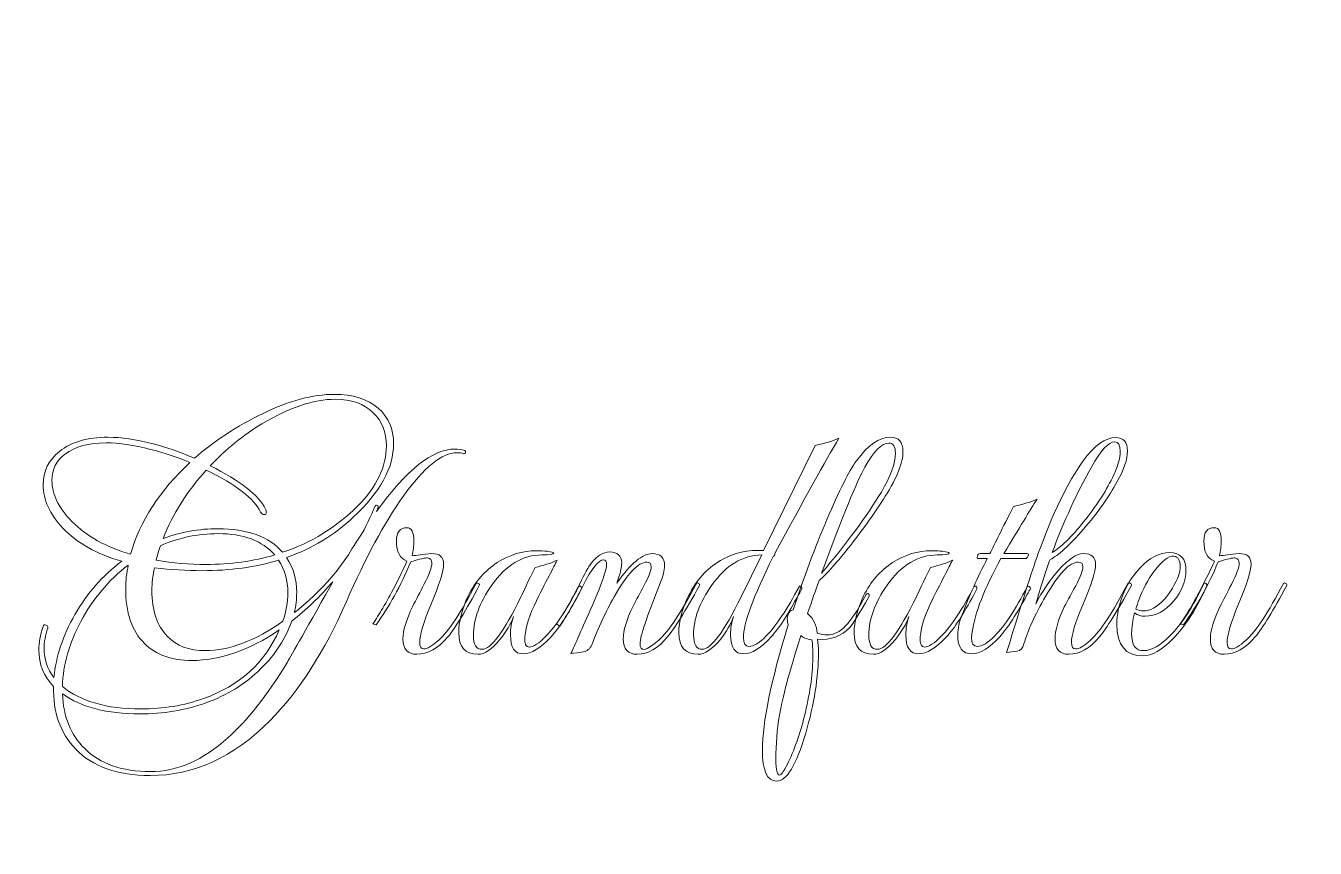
# Model space of a CAD drawing. Header units: centimetres. Extents: x -9.9 to 9.9, y -7.9 to 8.2.
# Drawn here: x 2.279 to 3.722, y 4.376 to 5.296 of the extents above; entities that cross this region are included whole.
import ezdxf

# ---------------------------------------------------------------- set-up
doc = ezdxf.new("R2010")
doc.units = ezdxf.units.CM
doc.header["$MEASUREMENT"] = 0
doc.layers.add('Layer 1', color=7, linetype='Continuous')

msp = doc.modelspace()

# ---------------------------------------------------------------- linework, layer by layer
at = {"layer": 'Layer 1', "color": 43, "lineweight": 5}
msp.add_open_spline([(8.65517, 5.66521), (7.21772, 6.10352), (3.15826, 5.19873), (1.27924, 5.66521), (1.27924, 5.66521), (1.27924, 5.66521), (1.27924, 4.3371), (1.27924, 4.3371), (1.27924, 4.3371), (3.02839, 4.02013), (6.94228, 4.90077), (8.65517, 4.3371), (8.65517, 4.3371), (8.65517, 4.3371), (7.98491, 5.00736), (7.98491, 5.00736), (7.98491, 5.00736), (7.98491, 5.00736), (8.65517, 5.66521), (8.65517, 5.66521)], degree=3, knots=[0, 0, 0, 0, 0.1666667, 0.1666667, 0.1666667, 0.1666667, 0.3333333, 0.3333333, 0.3333333, 0.3333333, 0.5, 0.5, 0.5, 0.5, 0.6666667, 0.6666667, 0.6666667, 0.6666667, 1, 1, 1, 1], dxfattribs=at)
at = {"layer": 'Layer 1', "lineweight": 5}
for points, knots in [([(2.63799, 4.70129), (2.64239, 4.70839), (2.64887, 4.71866), (2.65743, 4.73211), (2.65743, 4.73211), (2.66183, 4.74042), (2.66562, 4.74861), (2.6688, 4.75668), (2.6688, 4.75668), (2.66953, 4.75864), (2.67039, 4.75962), (2.67136, 4.75962), (2.67136, 4.75962), (2.67258, 4.75962), (2.6732, 4.75888), (2.6732, 4.75741), (2.6732, 4.75741), (2.6732, 4.75668), (2.67295, 4.75594), (2.67246, 4.7552), (2.67246, 4.7552), (2.67246, 4.7552), (2.67136, 4.75264), (2.67136, 4.75264), (2.67136, 4.75264), (2.70486, 4.7991), (2.7342, 4.82233), (2.75939, 4.82233), (2.75939, 4.82233), (2.76306, 4.82233), (2.76661, 4.82184), (2.77004, 4.82086), (2.77004, 4.82086), (2.77102, 4.82061), (2.77126, 4.81988), (2.77077, 4.81865), (2.77077, 4.81865), (2.77052, 4.81743), (2.76979, 4.81694), (2.76856, 4.81718), (2.76856, 4.81718), (2.76637, 4.81791), (2.76404, 4.81828), (2.7616, 4.81828), (2.7616, 4.81828), (2.74448, 4.81828), (2.72431, 4.8019), (2.70107, 4.76914), (2.70107, 4.76914), (2.68004, 4.73979), (2.65889, 4.70066), (2.63761, 4.65176), (2.63761, 4.65176), (2.61315, 4.59576), (2.58455, 4.55125), (2.55179, 4.51824), (2.55179, 4.51824), (2.51119, 4.4774), (2.46656, 4.45699), (2.4179, 4.45699), (2.4179, 4.45699), (2.38122, 4.45699), (2.35334, 4.46689), (2.33427, 4.4867), (2.33427, 4.4867), (2.31715, 4.50455), (2.30896, 4.52791), (2.3097, 4.55676), (2.3097, 4.55676), (2.29869, 4.56801), (2.29319, 4.58158), (2.29319, 4.59747), (2.29319, 4.59747), (2.29319, 4.60554), (2.29478, 4.61434), (2.29796, 4.62388), (2.29796, 4.62388), (2.29845, 4.6256), (2.29955, 4.62609), (2.30126, 4.62536), (2.30126, 4.62536), (2.30297, 4.62487), (2.30358, 4.62377), (2.3031, 4.62206), (2.3031, 4.62206), (2.30041, 4.61399), (2.29906, 4.60628), (2.29906, 4.59894), (2.29906, 4.59894), (2.29906, 4.58696), (2.30273, 4.57621), (2.31006, 4.56667), (2.31006, 4.56667), (2.31226, 4.59014), (2.32009, 4.61361), (2.33354, 4.63709), (2.33354, 4.63709), (2.34699, 4.66057), (2.36447, 4.6805), (2.38599, 4.69688), (2.38599, 4.69688), (2.35812, 4.70471), (2.33611, 4.71706), (2.31997, 4.73393), (2.31997, 4.73393), (2.3053, 4.74933), (2.29796, 4.76547), (2.29796, 4.78234), (2.29796, 4.78234), (2.29796, 4.7975), (2.30408, 4.80998), (2.31631, 4.81976), (2.31631, 4.81976), (2.32951, 4.83027), (2.3476, 4.83553), (2.37059, 4.83553), (2.37059, 4.83553), (2.38551, 4.83553), (2.40189, 4.83321), (2.41974, 4.82856), (2.41974, 4.82856), (2.43564, 4.8244), (2.45153, 4.8189), (2.46743, 4.81205), (2.46743, 4.81205), (2.48944, 4.83137), (2.51505, 4.84812), (2.54428, 4.86231), (2.54428, 4.86231), (2.5735, 4.87649), (2.6001, 4.88358), (2.62406, 4.88358), (2.62406, 4.88358), (2.6446, 4.88358), (2.66098, 4.87845), (2.67321, 4.86818), (2.67321, 4.86818), (2.6847, 4.85815), (2.69045, 4.84494), (2.69045, 4.82856), (2.69045, 4.82856), (2.69045, 4.80142), (2.67541, 4.77391), (2.64533, 4.74603), (2.64533, 4.74603), (2.62381, 4.72598), (2.59887, 4.71094), (2.57051, 4.70092), (2.57051, 4.70092), (2.57809, 4.68991), (2.58188, 4.67683), (2.58188, 4.66167), (2.58188, 4.66167), (2.58188, 4.65433), (2.58102, 4.64688), (2.57931, 4.63929), (2.57931, 4.63929), (2.60352, 4.6586), (2.62308, 4.67926), (2.638, 4.70127), (2.638, 4.70127), (2.638, 4.70127), (2.63799, 4.70129), (2.63799, 4.70129)], [0, 0, 0, 0, 0.0238095, 0.0238095, 0.0238095, 0.0238095, 0.047619, 0.047619, 0.047619, 0.047619, 0.0714286, 0.0714286, 0.0714286, 0.0714286, 0.0952381, 0.0952381, 0.0952381, 0.0952381, 0.1190476, 0.1190476, 0.1190476, 0.1190476, 0.1428571, 0.1428571, 0.1428571, 0.1428571, 0.1666667, 0.1666667, 0.1666667, 0.1666667, 0.1904762, 0.1904762, 0.1904762, 0.1904762, 0.2142857, 0.2142857, 0.2142857, 0.2142857, 0.2380952, 0.2380952, 0.2380952, 0.2380952, 0.2619048, 0.2619048, 0.2619048, 0.2619048, 0.2857143, 0.2857143, 0.2857143, 0.2857143, 0.3095238, 0.3095238, 0.3095238, 0.3095238, 0.3333333, 0.3333333, 0.3333333, 0.3333333, 0.3571429, 0.3571429, 0.3571429, 0.3571429, 0.3809524, 0.3809524, 0.3809524, 0.3809524, 0.4047619, 0.4047619, 0.4047619, 0.4047619, 0.4285714, 0.4285714, 0.4285714, 0.4285714, 0.452381, 0.452381, 0.452381, 0.452381, 0.4761905, 0.4761905, 0.4761905, 0.4761905, 0.5, 0.5, 0.5, 0.5, 0.5238095, 0.5238095, 0.5238095, 0.5238095, 0.547619, 0.547619, 0.547619, 0.547619, 0.5714286, 0.5714286, 0.5714286, 0.5714286, 0.5952381, 0.5952381, 0.5952381, 0.5952381, 0.6190476, 0.6190476, 0.6190476, 0.6190476, 0.6428571, 0.6428571, 0.6428571, 0.6428571, 0.6666667, 0.6666667, 0.6666667, 0.6666667, 0.6904762, 0.6904762, 0.6904762, 0.6904762, 0.7142857, 0.7142857, 0.7142857, 0.7142857, 0.7380952, 0.7380952, 0.7380952, 0.7380952, 0.7619048, 0.7619048, 0.7619048, 0.7619048, 0.7857143, 0.7857143, 0.7857143, 0.7857143, 0.8095238, 0.8095238, 0.8095238, 0.8095238, 0.8333333, 0.8333333, 0.8333333, 0.8333333, 0.8571429, 0.8571429, 0.8571429, 0.8571429, 0.8809524, 0.8809524, 0.8809524, 0.8809524, 0.9047619, 0.9047619, 0.9047619, 0.9047619, 0.9285714, 0.9285714, 0.9285714, 0.9285714, 0.952381, 0.952381, 0.952381, 0.952381, 1, 1, 1, 1]), ([(2.43221, 4.7222), (2.45202, 4.72954), (2.47256, 4.7332), (2.49383, 4.7332), (2.49383, 4.7332), (2.5266, 4.7332), (2.55069, 4.7244), (2.5661, 4.70679), (2.5661, 4.70679), (2.59838, 4.71755), (2.62637, 4.73479), (2.65009, 4.75851), (2.65009, 4.75851), (2.67161, 4.78028), (2.68237, 4.80278), (2.68237, 4.82601), (2.68237, 4.82601), (2.68237, 4.84117), (2.67748, 4.85351), (2.66769, 4.86305), (2.66769, 4.86305), (2.65717, 4.87308), (2.64299, 4.87809), (2.62514, 4.87809), (2.62514, 4.87809), (2.60118, 4.87809), (2.57379, 4.86892), (2.54298, 4.85058), (2.54298, 4.85058), (2.52195, 4.83786), (2.50263, 4.82221), (2.48503, 4.80363), (2.48503, 4.80363), (2.51878, 4.78676), (2.53944, 4.77062), (2.54702, 4.7552), (2.54702, 4.7552), (2.5475, 4.75374), (2.54775, 4.75252), (2.54775, 4.75154), (2.54775, 4.75154), (2.54775, 4.74982), (2.54702, 4.74897), (2.54556, 4.74897), (2.54556, 4.74897), (2.54384, 4.74897), (2.5425, 4.74995), (2.54152, 4.7519), (2.54152, 4.7519), (2.53418, 4.76682), (2.51389, 4.78247), (2.48064, 4.79886), (2.48064, 4.79886), (2.45912, 4.7749), (2.44298, 4.74934), (2.43221, 4.72219), (2.43221, 4.72219), (2.43221, 4.72219), (2.43221, 4.7222), (2.43221, 4.7222)], [0, 0, 0, 0, 0.0625, 0.0625, 0.0625, 0.0625, 0.125, 0.125, 0.125, 0.125, 0.1875, 0.1875, 0.1875, 0.1875, 0.25, 0.25, 0.25, 0.25, 0.3125, 0.3125, 0.3125, 0.3125, 0.375, 0.375, 0.375, 0.375, 0.4375, 0.4375, 0.4375, 0.4375, 0.5, 0.5, 0.5, 0.5, 0.5625, 0.5625, 0.5625, 0.5625, 0.625, 0.625, 0.625, 0.625, 0.6875, 0.6875, 0.6875, 0.6875, 0.75, 0.75, 0.75, 0.75, 0.8125, 0.8125, 0.8125, 0.8125, 0.875, 0.875, 0.875, 0.875, 1, 1, 1, 1]), ([(2.46229, 4.8073), (2.44762, 4.81342), (2.43295, 4.81831), (2.41828, 4.82198), (2.41828, 4.82198), (2.3997, 4.82688), (2.38307, 4.82932), (2.3684, 4.82932), (2.3684, 4.82932), (2.34883, 4.82932), (2.33367, 4.82516), (2.32291, 4.81684), (2.32291, 4.81684), (2.31289, 4.8095), (2.30788, 4.7996), (2.30788, 4.78713), (2.30788, 4.78713), (2.30788, 4.77173), (2.31534, 4.75644), (2.33026, 4.74128), (2.33026, 4.74128), (2.34664, 4.7249), (2.36852, 4.71267), (2.39591, 4.7046), (2.39591, 4.7046), (2.40642, 4.74177), (2.42856, 4.77601), (2.4623, 4.8073), (2.4623, 4.8073), (2.4623, 4.8073), (2.46229, 4.8073), (2.46229, 4.8073)], [0, 0, 0, 0, 0.1111111, 0.1111111, 0.1111111, 0.1111111, 0.2222222, 0.2222222, 0.2222222, 0.2222222, 0.3333333, 0.3333333, 0.3333333, 0.3333333, 0.4444444, 0.4444444, 0.4444444, 0.4444444, 0.5555556, 0.5555556, 0.5555556, 0.5555556, 0.6666667, 0.6666667, 0.6666667, 0.6666667, 0.7777778, 0.7777778, 0.7777778, 0.7777778, 1, 1, 1, 1]), ([(3.18916, 4.83444), (3.17424, 4.8095), (3.15028, 4.76646), (3.11727, 4.70533), (3.11727, 4.70533), (3.11727, 4.70508), (3.11727, 4.70484), (3.11727, 4.70459), (3.11727, 4.70459), (3.11727, 4.70361), (3.11666, 4.70276), (3.11543, 4.70203), (3.11543, 4.70203), (3.09318, 4.65704), (3.08205, 4.62684), (3.08205, 4.61143), (3.08205, 4.61143), (3.08205, 4.60483), (3.08413, 4.60153), (3.08829, 4.60153), (3.08829, 4.60153), (3.09367, 4.60153), (3.10015, 4.60544), (3.10773, 4.61326), (3.10773, 4.61326), (3.11898, 4.62475), (3.1312, 4.64309), (3.1444, 4.66828), (3.1444, 4.66828), (3.1444, 4.66877), (3.14465, 4.66902), (3.14514, 4.66902), (3.14514, 4.66902), (3.14685, 4.66902), (3.1477, 4.66804), (3.1477, 4.66609), (3.1477, 4.66609), (3.14722, 4.66511), (3.14587, 4.66279), (3.14367, 4.65912), (3.14367, 4.65912), (3.13242, 4.63784), (3.12227, 4.62219), (3.11322, 4.61217), (3.11322, 4.61217), (3.10173, 4.59945), (3.09146, 4.5931), (3.08241, 4.5931), (3.08241, 4.5931), (3.07263, 4.5931), (3.06773, 4.60019), (3.06773, 4.61437), (3.06773, 4.61437), (3.06773, 4.62147), (3.06883, 4.62831), (3.07103, 4.63491), (3.07103, 4.63491), (3.0681, 4.6266), (3.06308, 4.61792), (3.05599, 4.60887), (3.05599, 4.60887), (3.04695, 4.59811), (3.03876, 4.59273), (3.03142, 4.59273), (3.03142, 4.59273), (3.01699, 4.59273), (3.00978, 4.60068), (3.00978, 4.61657), (3.00978, 4.61657), (3.00978, 4.62929), (3.01345, 4.6431), (3.02078, 4.65802), (3.02078, 4.65802), (3.02909, 4.67538), (3.04095, 4.68852), (3.05635, 4.69745), (3.05635, 4.69745), (3.07175, 4.70638), (3.08789, 4.71011), (3.10476, 4.70864), (3.10476, 4.70864), (3.10476, 4.70864), (3.16235, 4.82638), (3.16235, 4.82638), (3.16235, 4.82638), (3.1736, 4.82883), (3.18252, 4.83152), (3.18913, 4.83445), (3.18913, 4.83445), (3.18913, 4.83445), (3.18916, 4.83444), (3.18916, 4.83444)], [0, 0, 0, 0, 0.0416667, 0.0416667, 0.0416667, 0.0416667, 0.0833333, 0.0833333, 0.0833333, 0.0833333, 0.125, 0.125, 0.125, 0.125, 0.1666667, 0.1666667, 0.1666667, 0.1666667, 0.2083333, 0.2083333, 0.2083333, 0.2083333, 0.25, 0.25, 0.25, 0.25, 0.2916667, 0.2916667, 0.2916667, 0.2916667, 0.3333333, 0.3333333, 0.3333333, 0.3333333, 0.375, 0.375, 0.375, 0.375, 0.4166667, 0.4166667, 0.4166667, 0.4166667, 0.4583333, 0.4583333, 0.4583333, 0.4583333, 0.5, 0.5, 0.5, 0.5, 0.5416667, 0.5416667, 0.5416667, 0.5416667, 0.5833333, 0.5833333, 0.5833333, 0.5833333, 0.625, 0.625, 0.625, 0.625, 0.6666667, 0.6666667, 0.6666667, 0.6666667, 0.7083333, 0.7083333, 0.7083333, 0.7083333, 0.75, 0.75, 0.75, 0.75, 0.7916667, 0.7916667, 0.7916667, 0.7916667, 0.8333333, 0.8333333, 0.8333333, 0.8333333, 0.875, 0.875, 0.875, 0.875, 0.9166667, 0.9166667, 0.9166667, 0.9166667, 1, 1, 1, 1]), ([(3.15407, 4.6382), (3.16091, 4.63209), (3.16446, 4.62475), (3.1647, 4.61619), (3.1647, 4.61619), (3.16886, 4.61497), (3.17252, 4.61435), (3.1757, 4.61435), (3.1757, 4.61435), (3.18328, 4.61435), (3.19025, 4.61771), (3.19661, 4.62444), (3.19661, 4.62444), (3.20297, 4.63117), (3.21067, 4.64284), (3.21971, 4.65947), (3.21971, 4.65947), (3.22044, 4.66069), (3.2213, 4.66094), (3.22227, 4.6602), (3.22227, 4.6602), (3.22325, 4.65922), (3.22338, 4.65813), (3.22264, 4.65691), (3.22264, 4.65691), (3.21164, 4.63784), (3.20455, 4.62646), (3.20137, 4.62279), (3.20137, 4.62279), (3.19207, 4.61277), (3.17997, 4.60836), (3.16506, 4.60958), (3.16506, 4.60958), (3.16579, 4.60542), (3.16616, 4.60041), (3.16616, 4.59455), (3.16616, 4.59455), (3.16616, 4.56716), (3.16139, 4.53708), (3.15185, 4.50432), (3.15185, 4.50432), (3.14134, 4.46862), (3.13045, 4.45077), (3.11921, 4.45077), (3.11921, 4.45077), (3.1087, 4.45077), (3.10344, 4.46239), (3.10344, 4.48562), (3.10344, 4.48562), (3.10344, 4.51667), (3.1131, 4.56338), (3.13241, 4.62573), (3.13241, 4.62573), (3.13168, 4.62769), (3.13131, 4.62989), (3.13131, 4.63233), (3.13131, 4.63233), (3.13131, 4.6382), (3.13351, 4.64151), (3.13791, 4.64224), (3.13791, 4.64224), (3.14965, 4.67819), (3.16224, 4.712), (3.17569, 4.74366), (3.17569, 4.74366), (3.18914, 4.77533), (3.20014, 4.79715), (3.2087, 4.80913), (3.2087, 4.80913), (3.22142, 4.82674), (3.23413, 4.83555), (3.24685, 4.83555), (3.24685, 4.83555), (3.25614, 4.83555), (3.26079, 4.83017), (3.26079, 4.81941), (3.26079, 4.81941), (3.26079, 4.80718), (3.25419, 4.79055), (3.24099, 4.76952), (3.24099, 4.76952), (3.22998, 4.75192), (3.21708, 4.7337), (3.20229, 4.71487), (3.20229, 4.71487), (3.1875, 4.69604), (3.1757, 4.68284), (3.16689, 4.67525), (3.16689, 4.67525), (3.16298, 4.66474), (3.1587, 4.65238), (3.15406, 4.6382), (3.15406, 4.6382), (3.15406, 4.6382), (3.15407, 4.6382), (3.15407, 4.6382)], [0, 0, 0, 0, 0.04, 0.04, 0.04, 0.04, 0.08, 0.08, 0.08, 0.08, 0.12, 0.12, 0.12, 0.12, 0.16, 0.16, 0.16, 0.16, 0.2, 0.2, 0.2, 0.2, 0.24, 0.24, 0.24, 0.24, 0.28, 0.28, 0.28, 0.28, 0.32, 0.32, 0.32, 0.32, 0.36, 0.36, 0.36, 0.36, 0.4, 0.4, 0.4, 0.4, 0.44, 0.44, 0.44, 0.44, 0.48, 0.48, 0.48, 0.48, 0.52, 0.52, 0.52, 0.52, 0.56, 0.56, 0.56, 0.56, 0.6, 0.6, 0.6, 0.6, 0.64, 0.64, 0.64, 0.64, 0.68, 0.68, 0.68, 0.68, 0.72, 0.72, 0.72, 0.72, 0.76, 0.76, 0.76, 0.76, 0.8, 0.8, 0.8, 0.8, 0.84, 0.84, 0.84, 0.84, 0.88, 0.88, 0.88, 0.88, 0.92, 0.92, 0.92, 0.92, 1, 1, 1, 1]), ([(3.23659, 4.77428), (3.2471, 4.79189), (3.25236, 4.80632), (3.25236, 4.81757), (3.25236, 4.81757), (3.25236, 4.82515), (3.24992, 4.82894), (3.24503, 4.82894), (3.24503, 4.82894), (3.2372, 4.82894), (3.22828, 4.82001), (3.21825, 4.80216), (3.21825, 4.80216), (3.20969, 4.78724), (3.19343, 4.74763), (3.16947, 4.68331), (3.16947, 4.68331), (3.19784, 4.71681), (3.22021, 4.74713), (3.23659, 4.77427), (3.23659, 4.77427), (3.23659, 4.77427), (3.23659, 4.77428), (3.23659, 4.77428)], [0, 0, 0, 0, 0.1428571, 0.1428571, 0.1428571, 0.1428571, 0.2857143, 0.2857143, 0.2857143, 0.2857143, 0.4285714, 0.4285714, 0.4285714, 0.4285714, 0.5714286, 0.5714286, 0.5714286, 0.5714286, 0.7142857, 0.7142857, 0.7142857, 0.7142857, 1, 1, 1, 1]), ([(3.51658, 4.66974), (3.50068, 4.64089), (3.48882, 4.6217), (3.48099, 4.61216), (3.48099, 4.61216), (3.46999, 4.5992), (3.4585, 4.59272), (3.44651, 4.59272), (3.44651, 4.59272), (3.43624, 4.59272), (3.43111, 4.59847), (3.43111, 4.60996), (3.43111, 4.60996), (3.43111, 4.61925), (3.43453, 4.63124), (3.44137, 4.64591), (3.44137, 4.64591), (3.44577, 4.65373), (3.45005, 4.66156), (3.45421, 4.66938), (3.45421, 4.66938), (3.45959, 4.67965), (3.46228, 4.68674), (3.46228, 4.69065), (3.46228, 4.69065), (3.46228, 4.69408), (3.46057, 4.69579), (3.45714, 4.69579), (3.45714, 4.69579), (3.44736, 4.69579), (3.43513, 4.68295), (3.42046, 4.65727), (3.42046, 4.65727), (3.40848, 4.63673), (3.40042, 4.61913), (3.39626, 4.60446), (3.39626, 4.60446), (3.39504, 4.59956), (3.39247, 4.59681), (3.38855, 4.5962), (3.38855, 4.5962), (3.38464, 4.59559), (3.38072, 4.59504), (3.37681, 4.59455), (3.37681, 4.59455), (3.39588, 4.65642), (3.40774, 4.69346), (3.41238, 4.70569), (3.41238, 4.70569), (3.42828, 4.75019), (3.44503, 4.78467), (3.46264, 4.80912), (3.46264, 4.80912), (3.47486, 4.82649), (3.48709, 4.83517), (3.49932, 4.83517), (3.49932, 4.83517), (3.50787, 4.83517), (3.51215, 4.83015), (3.51215, 4.82013), (3.51215, 4.82013), (3.51215, 4.81109), (3.50836, 4.79972), (3.50079, 4.78602), (3.50079, 4.78602), (3.49125, 4.76865), (3.4786, 4.75086), (3.46283, 4.73265), (3.46283, 4.73265), (3.44706, 4.71443), (3.43465, 4.70312), (3.42559, 4.69872), (3.42559, 4.69872), (3.42339, 4.69432), (3.41801, 4.67769), (3.40945, 4.64884), (3.40945, 4.64884), (3.41703, 4.66351), (3.42559, 4.67623), (3.43513, 4.68699), (3.43513, 4.68699), (3.44614, 4.69921), (3.45543, 4.70533), (3.463, 4.70533), (3.463, 4.70533), (3.47205, 4.70533), (3.47658, 4.7013), (3.47658, 4.69323), (3.47658, 4.69323), (3.47658, 4.68565), (3.47181, 4.67061), (3.46227, 4.64811), (3.46227, 4.64811), (3.45371, 4.62806), (3.44943, 4.614), (3.44943, 4.60593), (3.44943, 4.60593), (3.44943, 4.60103), (3.45102, 4.59859), (3.4542, 4.59859), (3.4542, 4.59859), (3.45787, 4.59859), (3.46338, 4.60189), (3.47071, 4.6085), (3.47071, 4.6085), (3.48171, 4.61804), (3.49565, 4.63919), (3.51252, 4.67196), (3.51252, 4.67196), (3.51301, 4.67294), (3.51399, 4.67294), (3.51545, 4.67196), (3.51545, 4.67196), (3.51667, 4.67123), (3.51704, 4.67049), (3.51656, 4.66975), (3.51656, 4.66975), (3.51656, 4.66975), (3.51658, 4.66974), (3.51658, 4.66974)], [0, 0, 0, 0, 0.0322581, 0.0322581, 0.0322581, 0.0322581, 0.0645161, 0.0645161, 0.0645161, 0.0645161, 0.0967742, 0.0967742, 0.0967742, 0.0967742, 0.1290323, 0.1290323, 0.1290323, 0.1290323, 0.1612903, 0.1612903, 0.1612903, 0.1612903, 0.1935484, 0.1935484, 0.1935484, 0.1935484, 0.2258065, 0.2258065, 0.2258065, 0.2258065, 0.2580645, 0.2580645, 0.2580645, 0.2580645, 0.2903226, 0.2903226, 0.2903226, 0.2903226, 0.3225806, 0.3225806, 0.3225806, 0.3225806, 0.3548387, 0.3548387, 0.3548387, 0.3548387, 0.3870968, 0.3870968, 0.3870968, 0.3870968, 0.4193548, 0.4193548, 0.4193548, 0.4193548, 0.4516129, 0.4516129, 0.4516129, 0.4516129, 0.483871, 0.483871, 0.483871, 0.483871, 0.516129, 0.516129, 0.516129, 0.516129, 0.5483871, 0.5483871, 0.5483871, 0.5483871, 0.5806452, 0.5806452, 0.5806452, 0.5806452, 0.6129032, 0.6129032, 0.6129032, 0.6129032, 0.6451613, 0.6451613, 0.6451613, 0.6451613, 0.6774194, 0.6774194, 0.6774194, 0.6774194, 0.7096774, 0.7096774, 0.7096774, 0.7096774, 0.7419355, 0.7419355, 0.7419355, 0.7419355, 0.7741935, 0.7741935, 0.7741935, 0.7741935, 0.8064516, 0.8064516, 0.8064516, 0.8064516, 0.8387097, 0.8387097, 0.8387097, 0.8387097, 0.8709677, 0.8709677, 0.8709677, 0.8709677, 0.9032258, 0.9032258, 0.9032258, 0.9032258, 0.9354839, 0.9354839, 0.9354839, 0.9354839, 1, 1, 1, 1]), ([(3.4953, 4.79006), (3.50117, 4.8018), (3.5041, 4.81182), (3.5041, 4.82014), (3.5041, 4.82014), (3.5041, 4.82699), (3.50202, 4.83042), (3.49787, 4.83042), (3.49787, 4.83042), (3.49103, 4.83042), (3.48235, 4.82101), (3.47183, 4.80218), (3.47183, 4.80218), (3.45569, 4.77357), (3.44102, 4.74165), (3.42782, 4.70644), (3.42782, 4.70644), (3.4376, 4.71231), (3.44933, 4.72375), (3.46302, 4.74074), (3.46302, 4.74074), (3.47671, 4.75773), (3.48747, 4.77418), (3.4953, 4.79007), (3.4953, 4.79007), (3.4953, 4.79007), (3.4953, 4.79006), (3.4953, 4.79006)], [0, 0, 0, 0, 0.125, 0.125, 0.125, 0.125, 0.25, 0.25, 0.25, 0.25, 0.375, 0.375, 0.375, 0.375, 0.5, 0.5, 0.5, 0.5, 0.625, 0.625, 0.625, 0.625, 0.75, 0.75, 0.75, 0.75, 1, 1, 1, 1]), ([(3.40358, 4.66608), (3.40309, 4.6651), (3.40174, 4.66278), (3.39955, 4.65911), (3.39955, 4.65911), (3.3883, 4.63783), (3.37815, 4.62218), (3.3691, 4.61216), (3.3691, 4.61216), (3.35761, 4.59944), (3.34722, 4.59309), (3.33792, 4.59309), (3.33792, 4.59309), (3.32741, 4.59309), (3.32215, 4.60018), (3.32215, 4.61436), (3.32215, 4.61436), (3.32215, 4.6217), (3.32374, 4.62916), (3.32692, 4.63674), (3.32692, 4.63674), (3.33499, 4.65777), (3.3444, 4.6788), (3.35516, 4.69983), (3.35516, 4.69983), (3.35516, 4.69983), (3.34525, 4.69983), (3.34525, 4.69983), (3.34525, 4.69983), (3.34378, 4.69983), (3.34341, 4.70081), (3.34415, 4.70277), (3.34415, 4.70277), (3.34488, 4.70448), (3.34598, 4.70533), (3.34745, 4.70533), (3.34745, 4.70533), (3.34745, 4.70533), (3.35808, 4.70533), (3.35808, 4.70533), (3.35808, 4.70533), (3.36321, 4.71584), (3.37202, 4.73345), (3.38449, 4.75815), (3.38449, 4.75815), (3.39574, 4.76059), (3.40454, 4.76328), (3.4109, 4.76621), (3.4109, 4.76621), (3.40333, 4.75448), (3.39098, 4.73418), (3.37386, 4.70533), (3.37386, 4.70533), (3.37386, 4.70533), (3.3999, 4.70533), (3.3999, 4.70533), (3.3999, 4.70533), (3.40137, 4.70533), (3.40174, 4.70448), (3.40101, 4.70277), (3.40101, 4.70277), (3.40027, 4.70081), (3.39917, 4.69983), (3.39771, 4.69983), (3.39771, 4.69983), (3.39771, 4.69983), (3.37056, 4.69983), (3.37056, 4.69983), (3.37056, 4.69983), (3.35198, 4.66633), (3.34122, 4.63882), (3.33828, 4.61731), (3.33828, 4.61731), (3.3378, 4.61511), (3.33755, 4.61315), (3.33755, 4.61143), (3.33755, 4.61143), (3.33755, 4.60483), (3.33975, 4.60153), (3.34415, 4.60153), (3.34415, 4.60153), (3.34952, 4.60153), (3.356, 4.60544), (3.36358, 4.61326), (3.36358, 4.61326), (3.37483, 4.62475), (3.38694, 4.64309), (3.39989, 4.66828), (3.39989, 4.66828), (3.40038, 4.66902), (3.40112, 4.66914), (3.4021, 4.66865), (3.4021, 4.66865), (3.40308, 4.66792), (3.40357, 4.66706), (3.40357, 4.66609), (3.40357, 4.66609), (3.40357, 4.66609), (3.40358, 4.66608), (3.40358, 4.66608)], [0, 0, 0, 0, 0.0384615, 0.0384615, 0.0384615, 0.0384615, 0.0769231, 0.0769231, 0.0769231, 0.0769231, 0.1153846, 0.1153846, 0.1153846, 0.1153846, 0.1538462, 0.1538462, 0.1538462, 0.1538462, 0.1923077, 0.1923077, 0.1923077, 0.1923077, 0.2307692, 0.2307692, 0.2307692, 0.2307692, 0.2692308, 0.2692308, 0.2692308, 0.2692308, 0.3076923, 0.3076923, 0.3076923, 0.3076923, 0.3461538, 0.3461538, 0.3461538, 0.3461538, 0.3846154, 0.3846154, 0.3846154, 0.3846154, 0.4230769, 0.4230769, 0.4230769, 0.4230769, 0.4615385, 0.4615385, 0.4615385, 0.4615385, 0.5, 0.5, 0.5, 0.5, 0.5384615, 0.5384615, 0.5384615, 0.5384615, 0.5769231, 0.5769231, 0.5769231, 0.5769231, 0.6153846, 0.6153846, 0.6153846, 0.6153846, 0.6538462, 0.6538462, 0.6538462, 0.6538462, 0.6923077, 0.6923077, 0.6923077, 0.6923077, 0.7307692, 0.7307692, 0.7307692, 0.7307692, 0.7692308, 0.7692308, 0.7692308, 0.7692308, 0.8076923, 0.8076923, 0.8076923, 0.8076923, 0.8461538, 0.8461538, 0.8461538, 0.8461538, 0.8846154, 0.8846154, 0.8846154, 0.8846154, 0.9230769, 0.9230769, 0.9230769, 0.9230769, 1, 1, 1, 1]), ([(2.55729, 4.70386), (2.5436, 4.71976), (2.52244, 4.7277), (2.49383, 4.7277), (2.49383, 4.7277), (2.47134, 4.7277), (2.44982, 4.72317), (2.42927, 4.71412), (2.42927, 4.71412), (2.42731, 4.70874), (2.42573, 4.70336), (2.4245, 4.69799), (2.4245, 4.69799), (2.44333, 4.69481), (2.46191, 4.69322), (2.48026, 4.69322), (2.48026, 4.69322), (2.50765, 4.69322), (2.53332, 4.69676), (2.55729, 4.70385), (2.55729, 4.70385), (2.55729, 4.70385), (2.55729, 4.70386), (2.55729, 4.70386)], [0, 0, 0, 0, 0.1428571, 0.1428571, 0.1428571, 0.1428571, 0.2857143, 0.2857143, 0.2857143, 0.2857143, 0.4285714, 0.4285714, 0.4285714, 0.4285714, 0.5714286, 0.5714286, 0.5714286, 0.5714286, 0.7142857, 0.7142857, 0.7142857, 0.7142857, 1, 1, 1, 1]), ([(2.7864, 4.66974), (2.77148, 4.64162), (2.75975, 4.62243), (2.75119, 4.61216), (2.75119, 4.61216), (2.74018, 4.5992), (2.72857, 4.59272), (2.71634, 4.59272), (2.71634, 4.59272), (2.70606, 4.59272), (2.70093, 4.59847), (2.70093, 4.60996), (2.70093, 4.60996), (2.70093, 4.61925), (2.70448, 4.63124), (2.71158, 4.64591), (2.71158, 4.64591), (2.71598, 4.65422), (2.72026, 4.66254), (2.72442, 4.67085), (2.72442, 4.67085), (2.73029, 4.6821), (2.73322, 4.69004), (2.73322, 4.69469), (2.73322, 4.69469), (2.73322, 4.69835), (2.73163, 4.70031), (2.72845, 4.70056), (2.72845, 4.70056), (2.72625, 4.70081), (2.72001, 4.69934), (2.70974, 4.69616), (2.70974, 4.69616), (2.69825, 4.66901), (2.68528, 4.64553), (2.67085, 4.62573), (2.67085, 4.62573), (2.66939, 4.62598), (2.66817, 4.62635), (2.66719, 4.62684), (2.66719, 4.62684), (2.67403, 4.63638), (2.68222, 4.65031), (2.69176, 4.66865), (2.69176, 4.66865), (2.69934, 4.68357), (2.70387, 4.69298), (2.70534, 4.69689), (2.70534, 4.69689), (2.69751, 4.69982), (2.6936, 4.70728), (2.6936, 4.71927), (2.6936, 4.71927), (2.6936, 4.7293), (2.69751, 4.73431), (2.70534, 4.73431), (2.70534, 4.73431), (2.71047, 4.73431), (2.71304, 4.72929), (2.71304, 4.71927), (2.71304, 4.71927), (2.71304, 4.71414), (2.71243, 4.70864), (2.7112, 4.70277), (2.7112, 4.70277), (2.71584, 4.7035), (2.72318, 4.70436), (2.73321, 4.70533), (2.73321, 4.70533), (2.74202, 4.70558), (2.74642, 4.70166), (2.74642, 4.69359), (2.74642, 4.69359), (2.74642, 4.68577), (2.74165, 4.67061), (2.73211, 4.64811), (2.73211, 4.64811), (2.7238, 4.62806), (2.71964, 4.614), (2.71964, 4.60593), (2.71964, 4.60593), (2.71964, 4.60103), (2.72123, 4.59859), (2.72441, 4.59859), (2.72441, 4.59859), (2.72783, 4.59859), (2.73333, 4.60189), (2.74091, 4.6085), (2.74091, 4.6085), (2.75192, 4.61828), (2.76586, 4.63944), (2.78273, 4.67196), (2.78273, 4.67196), (2.78321, 4.67269), (2.78407, 4.67269), (2.78529, 4.67196), (2.78529, 4.67196), (2.78651, 4.67123), (2.78688, 4.67049), (2.78639, 4.66975), (2.78639, 4.66975), (2.78639, 4.66975), (2.7864, 4.66974), (2.7864, 4.66974)], [0, 0, 0, 0, 0.037037, 0.037037, 0.037037, 0.037037, 0.0740741, 0.0740741, 0.0740741, 0.0740741, 0.1111111, 0.1111111, 0.1111111, 0.1111111, 0.1481481, 0.1481481, 0.1481481, 0.1481481, 0.1851852, 0.1851852, 0.1851852, 0.1851852, 0.2222222, 0.2222222, 0.2222222, 0.2222222, 0.2592593, 0.2592593, 0.2592593, 0.2592593, 0.2962963, 0.2962963, 0.2962963, 0.2962963, 0.3333333, 0.3333333, 0.3333333, 0.3333333, 0.3703704, 0.3703704, 0.3703704, 0.3703704, 0.4074074, 0.4074074, 0.4074074, 0.4074074, 0.4444444, 0.4444444, 0.4444444, 0.4444444, 0.4814815, 0.4814815, 0.4814815, 0.4814815, 0.5185185, 0.5185185, 0.5185185, 0.5185185, 0.5555556, 0.5555556, 0.5555556, 0.5555556, 0.5925926, 0.5925926, 0.5925926, 0.5925926, 0.6296296, 0.6296296, 0.6296296, 0.6296296, 0.6666667, 0.6666667, 0.6666667, 0.6666667, 0.7037037, 0.7037037, 0.7037037, 0.7037037, 0.7407407, 0.7407407, 0.7407407, 0.7407407, 0.7777778, 0.7777778, 0.7777778, 0.7777778, 0.8148148, 0.8148148, 0.8148148, 0.8148148, 0.8518519, 0.8518519, 0.8518519, 0.8518519, 0.8888889, 0.8888889, 0.8888889, 0.8888889, 0.9259259, 0.9259259, 0.9259259, 0.9259259, 1, 1, 1, 1]), ([(3.69051, 4.66974), (3.67559, 4.64162), (3.66386, 4.62243), (3.65531, 4.61216), (3.65531, 4.61216), (3.6443, 4.5992), (3.63269, 4.59272), (3.62046, 4.59272), (3.62046, 4.59272), (3.61018, 4.59272), (3.60505, 4.59847), (3.60505, 4.60996), (3.60505, 4.60996), (3.60505, 4.61925), (3.6086, 4.63124), (3.6157, 4.64591), (3.6157, 4.64591), (3.62009, 4.65422), (3.62438, 4.66254), (3.62854, 4.67085), (3.62854, 4.67085), (3.63441, 4.6821), (3.63734, 4.69004), (3.63734, 4.69469), (3.63734, 4.69469), (3.63734, 4.69835), (3.63575, 4.70031), (3.63257, 4.70056), (3.63257, 4.70056), (3.63037, 4.70081), (3.62413, 4.69934), (3.61387, 4.69616), (3.61387, 4.69616), (3.60238, 4.66901), (3.58942, 4.64553), (3.57498, 4.62573), (3.57498, 4.62573), (3.57352, 4.62598), (3.5723, 4.62635), (3.57132, 4.62684), (3.57132, 4.62684), (3.57816, 4.63638), (3.58635, 4.65031), (3.59589, 4.66865), (3.59589, 4.66865), (3.60347, 4.68357), (3.608, 4.69298), (3.60947, 4.69689), (3.60947, 4.69689), (3.60164, 4.69982), (3.59773, 4.70728), (3.59773, 4.71927), (3.59773, 4.71927), (3.59773, 4.7293), (3.60164, 4.73431), (3.60947, 4.73431), (3.60947, 4.73431), (3.6146, 4.73431), (3.61717, 4.72929), (3.61717, 4.71927), (3.61717, 4.71927), (3.61717, 4.71414), (3.61656, 4.70864), (3.61533, 4.70277), (3.61533, 4.70277), (3.61997, 4.7035), (3.62731, 4.70436), (3.63734, 4.70533), (3.63734, 4.70533), (3.64615, 4.70558), (3.65055, 4.70166), (3.65055, 4.69359), (3.65055, 4.69359), (3.65055, 4.68577), (3.64578, 4.67061), (3.63624, 4.64811), (3.63624, 4.64811), (3.62793, 4.62806), (3.62377, 4.614), (3.62377, 4.60593), (3.62377, 4.60593), (3.62377, 4.60103), (3.62536, 4.59859), (3.62854, 4.59859), (3.62854, 4.59859), (3.63196, 4.59859), (3.63746, 4.60189), (3.64504, 4.6085), (3.64504, 4.6085), (3.65605, 4.61828), (3.66999, 4.63944), (3.68686, 4.67196), (3.68686, 4.67196), (3.68734, 4.67269), (3.6882, 4.67269), (3.68942, 4.67196), (3.68942, 4.67196), (3.69064, 4.67123), (3.69101, 4.67049), (3.69052, 4.66975), (3.69052, 4.66975), (3.69052, 4.66975), (3.69051, 4.66974), (3.69051, 4.66974)], [0, 0, 0, 0, 0.037037, 0.037037, 0.037037, 0.037037, 0.0740741, 0.0740741, 0.0740741, 0.0740741, 0.1111111, 0.1111111, 0.1111111, 0.1111111, 0.1481481, 0.1481481, 0.1481481, 0.1481481, 0.1851852, 0.1851852, 0.1851852, 0.1851852, 0.2222222, 0.2222222, 0.2222222, 0.2222222, 0.2592593, 0.2592593, 0.2592593, 0.2592593, 0.2962963, 0.2962963, 0.2962963, 0.2962963, 0.3333333, 0.3333333, 0.3333333, 0.3333333, 0.3703704, 0.3703704, 0.3703704, 0.3703704, 0.4074074, 0.4074074, 0.4074074, 0.4074074, 0.4444444, 0.4444444, 0.4444444, 0.4444444, 0.4814815, 0.4814815, 0.4814815, 0.4814815, 0.5185185, 0.5185185, 0.5185185, 0.5185185, 0.5555556, 0.5555556, 0.5555556, 0.5555556, 0.5925926, 0.5925926, 0.5925926, 0.5925926, 0.6296296, 0.6296296, 0.6296296, 0.6296296, 0.6666667, 0.6666667, 0.6666667, 0.6666667, 0.7037037, 0.7037037, 0.7037037, 0.7037037, 0.7407407, 0.7407407, 0.7407407, 0.7407407, 0.7777778, 0.7777778, 0.7777778, 0.7777778, 0.8148148, 0.8148148, 0.8148148, 0.8148148, 0.8518519, 0.8518519, 0.8518519, 0.8518519, 0.8888889, 0.8888889, 0.8888889, 0.8888889, 0.9259259, 0.9259259, 0.9259259, 0.9259259, 1, 1, 1, 1]), ([(2.9009, 4.66608), (2.90041, 4.6651), (2.89918, 4.66278), (2.89723, 4.65911), (2.89723, 4.65911), (2.88598, 4.63783), (2.87583, 4.62218), (2.86678, 4.61216), (2.86678, 4.61216), (2.85504, 4.59944), (2.84465, 4.59309), (2.8356, 4.59309), (2.8356, 4.59309), (2.82606, 4.59309), (2.82129, 4.60018), (2.82129, 4.61436), (2.82129, 4.61436), (2.82129, 4.62146), (2.82239, 4.6283), (2.82459, 4.6349), (2.82459, 4.6349), (2.82166, 4.62659), (2.81652, 4.61791), (2.80919, 4.60886), (2.80919, 4.60886), (2.80038, 4.5981), (2.79231, 4.59272), (2.78498, 4.59272), (2.78498, 4.59272), (2.77055, 4.59272), (2.76334, 4.60067), (2.76334, 4.61656), (2.76334, 4.61656), (2.76334, 4.62928), (2.76688, 4.64309), (2.77397, 4.65801), (2.77397, 4.65801), (2.78179, 4.67391), (2.79261, 4.68632), (2.80643, 4.69524), (2.80643, 4.69524), (2.82025, 4.70417), (2.83486, 4.70863), (2.85027, 4.70863), (2.85027, 4.70863), (2.85516, 4.70863), (2.85919, 4.70838), (2.86237, 4.70789), (2.86237, 4.70789), (2.86726, 4.7074), (2.8697, 4.70679), (2.8697, 4.70605), (2.8697, 4.70605), (2.8697, 4.70459), (2.8653, 4.70386), (2.8565, 4.70386), (2.8565, 4.70386), (2.83498, 4.70386), (2.81627, 4.69261), (2.80037, 4.67011), (2.80037, 4.67011), (2.78668, 4.65055), (2.77983, 4.63185), (2.77983, 4.61399), (2.77983, 4.61399), (2.77983, 4.60348), (2.78301, 4.59822), (2.78937, 4.59822), (2.78937, 4.59822), (2.7994, 4.59822), (2.81395, 4.61778), (2.83302, 4.65691), (2.83302, 4.65691), (2.83547, 4.66228), (2.84073, 4.67329), (2.84879, 4.68992), (2.84879, 4.68992), (2.85784, 4.69188), (2.86616, 4.69457), (2.87374, 4.69799), (2.87374, 4.69799), (2.87129, 4.69383), (2.86347, 4.67867), (2.85027, 4.6525), (2.85027, 4.6525), (2.84293, 4.63783), (2.83865, 4.62438), (2.83743, 4.61216), (2.83743, 4.61216), (2.83694, 4.60458), (2.83853, 4.60079), (2.8422, 4.60079), (2.8422, 4.60079), (2.84684, 4.60079), (2.8532, 4.60495), (2.86127, 4.61326), (2.86127, 4.61326), (2.87252, 4.62475), (2.88462, 4.64309), (2.89758, 4.66828), (2.89758, 4.66828), (2.89782, 4.66877), (2.89818, 4.66902), (2.89868, 4.66902), (2.89868, 4.66902), (2.90039, 4.66902), (2.90112, 4.66804), (2.90089, 4.66609), (2.90089, 4.66609), (2.90089, 4.66609), (2.9009, 4.66608), (2.9009, 4.66608)], [0, 0, 0, 0, 0.0344828, 0.0344828, 0.0344828, 0.0344828, 0.0689655, 0.0689655, 0.0689655, 0.0689655, 0.1034483, 0.1034483, 0.1034483, 0.1034483, 0.137931, 0.137931, 0.137931, 0.137931, 0.1724138, 0.1724138, 0.1724138, 0.1724138, 0.2068966, 0.2068966, 0.2068966, 0.2068966, 0.2413793, 0.2413793, 0.2413793, 0.2413793, 0.2758621, 0.2758621, 0.2758621, 0.2758621, 0.3103448, 0.3103448, 0.3103448, 0.3103448, 0.3448276, 0.3448276, 0.3448276, 0.3448276, 0.3793103, 0.3793103, 0.3793103, 0.3793103, 0.4137931, 0.4137931, 0.4137931, 0.4137931, 0.4482759, 0.4482759, 0.4482759, 0.4482759, 0.4827586, 0.4827586, 0.4827586, 0.4827586, 0.5172414, 0.5172414, 0.5172414, 0.5172414, 0.5517241, 0.5517241, 0.5517241, 0.5517241, 0.5862069, 0.5862069, 0.5862069, 0.5862069, 0.6206897, 0.6206897, 0.6206897, 0.6206897, 0.6551724, 0.6551724, 0.6551724, 0.6551724, 0.6896552, 0.6896552, 0.6896552, 0.6896552, 0.7241379, 0.7241379, 0.7241379, 0.7241379, 0.7586207, 0.7586207, 0.7586207, 0.7586207, 0.7931034, 0.7931034, 0.7931034, 0.7931034, 0.8275862, 0.8275862, 0.8275862, 0.8275862, 0.862069, 0.862069, 0.862069, 0.862069, 0.8965517, 0.8965517, 0.8965517, 0.8965517, 0.9310345, 0.9310345, 0.9310345, 0.9310345, 1, 1, 1, 1]), ([(3.03309, 4.66974), (3.01696, 4.64064), (3.00497, 4.62145), (2.99715, 4.61216), (2.99715, 4.61216), (2.98664, 4.5992), (2.97527, 4.59272), (2.96304, 4.59272), (2.96304, 4.59272), (2.95276, 4.59272), (2.94763, 4.59847), (2.94763, 4.60996), (2.94763, 4.60996), (2.94763, 4.61925), (2.95118, 4.63124), (2.95828, 4.64591), (2.95828, 4.64591), (2.96244, 4.65373), (2.96659, 4.66156), (2.97075, 4.66938), (2.97075, 4.66938), (2.97613, 4.67965), (2.97882, 4.68674), (2.97882, 4.69065), (2.97882, 4.69065), (2.97882, 4.69408), (2.97723, 4.69579), (2.97405, 4.69579), (2.97405, 4.69579), (2.96427, 4.69579), (2.95204, 4.68283), (2.93737, 4.65691), (2.93737, 4.65691), (2.92783, 4.64004), (2.91952, 4.62218), (2.91243, 4.60335), (2.91243, 4.60335), (2.91047, 4.59871), (2.90716, 4.59602), (2.90252, 4.59528), (2.90252, 4.59528), (2.89787, 4.59454), (2.89335, 4.59393), (2.88895, 4.59345), (2.88895, 4.59345), (2.89335, 4.60299), (2.90142, 4.62108), (2.91316, 4.64773), (2.91316, 4.64773), (2.92367, 4.67243), (2.92893, 4.68747), (2.92893, 4.69285), (2.92893, 4.69285), (2.92893, 4.69651), (2.92771, 4.69835), (2.92527, 4.69835), (2.92527, 4.69835), (2.91989, 4.69835), (2.91237, 4.68875), (2.90271, 4.66956), (2.90271, 4.66956), (2.89305, 4.65037), (2.88431, 4.63527), (2.87648, 4.62426), (2.87648, 4.62426), (2.87502, 4.625), (2.8738, 4.62586), (2.87282, 4.62683), (2.87282, 4.62683), (2.88064, 4.63783), (2.88932, 4.65274), (2.89886, 4.67157), (2.89886, 4.67157), (2.90424, 4.68282), (2.90864, 4.69065), (2.91207, 4.69504), (2.91207, 4.69504), (2.91843, 4.70311), (2.92515, 4.70715), (2.93224, 4.70715), (2.93224, 4.70715), (2.94129, 4.70715), (2.94582, 4.70311), (2.94582, 4.69504), (2.94582, 4.69504), (2.94582, 4.68967), (2.94398, 4.68209), (2.94031, 4.67231), (2.94031, 4.67231), (2.95596, 4.69432), (2.96916, 4.70532), (2.97993, 4.70532), (2.97993, 4.70532), (2.98922, 4.70532), (2.99387, 4.7008), (2.99387, 4.69175), (2.99387, 4.69175), (2.99387, 4.68661), (2.99228, 4.68013), (2.9891, 4.67231), (2.9891, 4.67231), (2.97394, 4.63465), (2.96637, 4.61216), (2.96637, 4.60482), (2.96637, 4.60482), (2.96637, 4.59479), (2.97334, 4.59601), (2.98727, 4.60848), (2.98727, 4.60848), (2.99828, 4.61802), (3.01234, 4.63917), (3.02946, 4.67194), (3.02946, 4.67194), (3.02994, 4.67292), (3.03068, 4.67292), (3.03165, 4.67194), (3.03165, 4.67194), (3.03287, 4.67121), (3.03336, 4.67047), (3.03312, 4.66973), (3.03312, 4.66973), (3.03312, 4.66973), (3.03309, 4.66974), (3.03309, 4.66974)], [0, 0, 0, 0, 0.03125, 0.03125, 0.03125, 0.03125, 0.0625, 0.0625, 0.0625, 0.0625, 0.09375, 0.09375, 0.09375, 0.09375, 0.125, 0.125, 0.125, 0.125, 0.15625, 0.15625, 0.15625, 0.15625, 0.1875, 0.1875, 0.1875, 0.1875, 0.21875, 0.21875, 0.21875, 0.21875, 0.25, 0.25, 0.25, 0.25, 0.28125, 0.28125, 0.28125, 0.28125, 0.3125, 0.3125, 0.3125, 0.3125, 0.34375, 0.34375, 0.34375, 0.34375, 0.375, 0.375, 0.375, 0.375, 0.40625, 0.40625, 0.40625, 0.40625, 0.4375, 0.4375, 0.4375, 0.4375, 0.46875, 0.46875, 0.46875, 0.46875, 0.5, 0.5, 0.5, 0.5, 0.53125, 0.53125, 0.53125, 0.53125, 0.5625, 0.5625, 0.5625, 0.5625, 0.59375, 0.59375, 0.59375, 0.59375, 0.625, 0.625, 0.625, 0.625, 0.65625, 0.65625, 0.65625, 0.65625, 0.6875, 0.6875, 0.6875, 0.6875, 0.71875, 0.71875, 0.71875, 0.71875, 0.75, 0.75, 0.75, 0.75, 0.78125, 0.78125, 0.78125, 0.78125, 0.8125, 0.8125, 0.8125, 0.8125, 0.84375, 0.84375, 0.84375, 0.84375, 0.875, 0.875, 0.875, 0.875, 0.90625, 0.90625, 0.90625, 0.90625, 0.9375, 0.9375, 0.9375, 0.9375, 1, 1, 1, 1]), ([(3.34365, 4.66608), (3.34316, 4.6651), (3.34193, 4.66278), (3.33998, 4.65911), (3.33998, 4.65911), (3.32873, 4.63783), (3.31858, 4.62218), (3.30953, 4.61216), (3.30953, 4.61216), (3.29779, 4.59944), (3.2874, 4.59309), (3.27835, 4.59309), (3.27835, 4.59309), (3.26881, 4.59309), (3.26404, 4.60018), (3.26404, 4.61436), (3.26404, 4.61436), (3.26404, 4.62146), (3.26514, 4.6283), (3.26734, 4.6349), (3.26734, 4.6349), (3.26441, 4.62659), (3.25927, 4.61791), (3.25194, 4.60886), (3.25194, 4.60886), (3.24313, 4.5981), (3.23506, 4.59272), (3.22773, 4.59272), (3.22773, 4.59272), (3.2133, 4.59272), (3.20609, 4.60067), (3.20609, 4.61656), (3.20609, 4.61656), (3.20609, 4.62928), (3.20963, 4.64309), (3.21672, 4.65801), (3.21672, 4.65801), (3.22454, 4.67391), (3.23536, 4.68632), (3.24918, 4.69524), (3.24918, 4.69524), (3.263, 4.70417), (3.27761, 4.70863), (3.29302, 4.70863), (3.29302, 4.70863), (3.29791, 4.70863), (3.30194, 4.70838), (3.30512, 4.70789), (3.30512, 4.70789), (3.31001, 4.7074), (3.31245, 4.70679), (3.31245, 4.70605), (3.31245, 4.70605), (3.31245, 4.70459), (3.30805, 4.70386), (3.29925, 4.70386), (3.29925, 4.70386), (3.27773, 4.70386), (3.25902, 4.69261), (3.24312, 4.67011), (3.24312, 4.67011), (3.22943, 4.65055), (3.22258, 4.63185), (3.22258, 4.61399), (3.22258, 4.61399), (3.22258, 4.60348), (3.22576, 4.59822), (3.23212, 4.59822), (3.23212, 4.59822), (3.24215, 4.59822), (3.2567, 4.61778), (3.27577, 4.65691), (3.27577, 4.65691), (3.27822, 4.66228), (3.28348, 4.67329), (3.29154, 4.68992), (3.29154, 4.68992), (3.30059, 4.69188), (3.30891, 4.69457), (3.31649, 4.69799), (3.31649, 4.69799), (3.31404, 4.69383), (3.30622, 4.67867), (3.29302, 4.6525), (3.29302, 4.6525), (3.28568, 4.63783), (3.2814, 4.62438), (3.28018, 4.61216), (3.28018, 4.61216), (3.27969, 4.60458), (3.28128, 4.60079), (3.28495, 4.60079), (3.28495, 4.60079), (3.28959, 4.60079), (3.29595, 4.60495), (3.30402, 4.61326), (3.30402, 4.61326), (3.31527, 4.62475), (3.32737, 4.64309), (3.34033, 4.66828), (3.34033, 4.66828), (3.34057, 4.66877), (3.34093, 4.66902), (3.34143, 4.66902), (3.34143, 4.66902), (3.34314, 4.66902), (3.34387, 4.66804), (3.34364, 4.66609), (3.34364, 4.66609), (3.34364, 4.66609), (3.34365, 4.66608), (3.34365, 4.66608)], [0, 0, 0, 0, 0.0344828, 0.0344828, 0.0344828, 0.0344828, 0.0689655, 0.0689655, 0.0689655, 0.0689655, 0.1034483, 0.1034483, 0.1034483, 0.1034483, 0.137931, 0.137931, 0.137931, 0.137931, 0.1724138, 0.1724138, 0.1724138, 0.1724138, 0.2068966, 0.2068966, 0.2068966, 0.2068966, 0.2413793, 0.2413793, 0.2413793, 0.2413793, 0.2758621, 0.2758621, 0.2758621, 0.2758621, 0.3103448, 0.3103448, 0.3103448, 0.3103448, 0.3448276, 0.3448276, 0.3448276, 0.3448276, 0.3793103, 0.3793103, 0.3793103, 0.3793103, 0.4137931, 0.4137931, 0.4137931, 0.4137931, 0.4482759, 0.4482759, 0.4482759, 0.4482759, 0.4827586, 0.4827586, 0.4827586, 0.4827586, 0.5172414, 0.5172414, 0.5172414, 0.5172414, 0.5517241, 0.5517241, 0.5517241, 0.5517241, 0.5862069, 0.5862069, 0.5862069, 0.5862069, 0.6206897, 0.6206897, 0.6206897, 0.6206897, 0.6551724, 0.6551724, 0.6551724, 0.6551724, 0.6896552, 0.6896552, 0.6896552, 0.6896552, 0.7241379, 0.7241379, 0.7241379, 0.7241379, 0.7586207, 0.7586207, 0.7586207, 0.7586207, 0.7931034, 0.7931034, 0.7931034, 0.7931034, 0.8275862, 0.8275862, 0.8275862, 0.8275862, 0.862069, 0.862069, 0.862069, 0.862069, 0.8965517, 0.8965517, 0.8965517, 0.8965517, 0.9310345, 0.9310345, 0.9310345, 0.9310345, 1, 1, 1, 1]), ([(2.56646, 4.62977), (2.57013, 4.64053), (2.57197, 4.65105), (2.57197, 4.66131), (2.57197, 4.66131), (2.57197, 4.67549), (2.56854, 4.68772), (2.56169, 4.69799), (2.56169, 4.69799), (2.53577, 4.69016), (2.50716, 4.68625), (2.47587, 4.68625), (2.47587, 4.68625), (2.459, 4.68625), (2.44127, 4.68735), (2.42268, 4.68955), (2.42268, 4.68955), (2.42072, 4.68074), (2.41975, 4.67231), (2.41975, 4.66424), (2.41975, 4.66424), (2.41975, 4.64149), (2.4255, 4.62437), (2.43699, 4.61288), (2.43699, 4.61288), (2.44726, 4.60213), (2.46144, 4.59675), (2.47954, 4.59675), (2.47954, 4.59675), (2.50644, 4.59675), (2.53542, 4.60775), (2.56647, 4.62976), (2.56647, 4.62976), (2.56647, 4.62976), (2.56646, 4.62977), (2.56646, 4.62977)], [0, 0, 0, 0, 0.1, 0.1, 0.1, 0.1, 0.2, 0.2, 0.2, 0.2, 0.3, 0.3, 0.3, 0.3, 0.4, 0.4, 0.4, 0.4, 0.5, 0.5, 0.5, 0.5, 0.6, 0.6, 0.6, 0.6, 0.7, 0.7, 0.7, 0.7, 0.8, 0.8, 0.8, 0.8, 1, 1, 1, 1]), ([(3.1026, 4.70386), (3.08108, 4.70361), (3.06237, 4.69224), (3.04647, 4.66974), (3.04647, 4.66974), (3.03302, 4.65067), (3.0263, 4.63221), (3.0263, 4.61435), (3.0263, 4.61435), (3.0263, 4.6036), (3.02948, 4.59822), (3.03584, 4.59822), (3.03584, 4.59822), (3.04587, 4.59822), (3.06042, 4.61778), (3.07949, 4.65691), (3.07949, 4.65691), (3.07949, 4.65691), (3.1026, 4.70386), (3.1026, 4.70386)], [0, 0, 0, 0, 0.1666667, 0.1666667, 0.1666667, 0.1666667, 0.3333333, 0.3333333, 0.3333333, 0.3333333, 0.5, 0.5, 0.5, 0.5, 0.6666667, 0.6666667, 0.6666667, 0.6666667, 1, 1, 1, 1]), ([(3.60121, 4.66974), (3.58996, 4.64431), (3.57725, 4.62439), (3.56306, 4.60995), (3.56306, 4.60995), (3.55084, 4.59723), (3.53959, 4.59088), (3.52932, 4.59088), (3.52932, 4.59088), (3.51, 4.59088), (3.50034, 4.60274), (3.50034, 4.62647), (3.50034, 4.62647), (3.50034, 4.63723), (3.50242, 4.64775), (3.50657, 4.65801), (3.50657, 4.65801), (3.51122, 4.66999), (3.51782, 4.6805), (3.52638, 4.68955), (3.52638, 4.68955), (3.53689, 4.7008), (3.5479, 4.70642), (3.55939, 4.70642), (3.55939, 4.70642), (3.57161, 4.70642), (3.57773, 4.69982), (3.57773, 4.68662), (3.57773, 4.68662), (3.57773, 4.67463), (3.57321, 4.66326), (3.56416, 4.6525), (3.56416, 4.6525), (3.55438, 4.64101), (3.54362, 4.63526), (3.53188, 4.63526), (3.53188, 4.63526), (3.52772, 4.63526), (3.52381, 4.63648), (3.52015, 4.63893), (3.52015, 4.63893), (3.51795, 4.63037), (3.51685, 4.62279), (3.51685, 4.61618), (3.51685, 4.61618), (3.51685, 4.60298), (3.52137, 4.5965), (3.53042, 4.59675), (3.53042, 4.59675), (3.53923, 4.59699), (3.54901, 4.60249), (3.55977, 4.61325), (3.55977, 4.61325), (3.57322, 4.62646), (3.58581, 4.64602), (3.59755, 4.67194), (3.59755, 4.67194), (3.59803, 4.67267), (3.59889, 4.67267), (3.60011, 4.67194), (3.60011, 4.67194), (3.60109, 4.67121), (3.60145, 4.67047), (3.60121, 4.66973), (3.60121, 4.66973), (3.60121, 4.66973), (3.60121, 4.66974), (3.60121, 4.66974)], [0, 0, 0, 0, 0.0555556, 0.0555556, 0.0555556, 0.0555556, 0.1111111, 0.1111111, 0.1111111, 0.1111111, 0.1666667, 0.1666667, 0.1666667, 0.1666667, 0.2222222, 0.2222222, 0.2222222, 0.2222222, 0.2777778, 0.2777778, 0.2777778, 0.2777778, 0.3333333, 0.3333333, 0.3333333, 0.3333333, 0.3888889, 0.3888889, 0.3888889, 0.3888889, 0.4444444, 0.4444444, 0.4444444, 0.4444444, 0.5, 0.5, 0.5, 0.5, 0.5555556, 0.5555556, 0.5555556, 0.5555556, 0.6111111, 0.6111111, 0.6111111, 0.6111111, 0.6666667, 0.6666667, 0.6666667, 0.6666667, 0.7222222, 0.7222222, 0.7222222, 0.7222222, 0.7777778, 0.7777778, 0.7777778, 0.7777778, 0.8333333, 0.8333333, 0.8333333, 0.8333333, 0.8888889, 0.8888889, 0.8888889, 0.8888889, 1, 1, 1, 1]), ([(3.56966, 4.68149), (3.57064, 4.68442), (3.57113, 4.68748), (3.57113, 4.69066), (3.57113, 4.69066), (3.57113, 4.69824), (3.56881, 4.70216), (3.56417, 4.7024), (3.56417, 4.7024), (3.55806, 4.70289), (3.55072, 4.69726), (3.54216, 4.68552), (3.54216, 4.68552), (3.53482, 4.67574), (3.5292, 4.66535), (3.52528, 4.65434), (3.52528, 4.65434), (3.52382, 4.65068), (3.5226, 4.64701), (3.52162, 4.64334), (3.52162, 4.64334), (3.52431, 4.64188), (3.52712, 4.64115), (3.53005, 4.64115), (3.53005, 4.64115), (3.53763, 4.64115), (3.54534, 4.64543), (3.55317, 4.65398), (3.55317, 4.65398), (3.56026, 4.66181), (3.56576, 4.67098), (3.56967, 4.68149), (3.56967, 4.68149), (3.56967, 4.68149), (3.56966, 4.68149), (3.56966, 4.68149)], [0, 0, 0, 0, 0.1, 0.1, 0.1, 0.1, 0.2, 0.2, 0.2, 0.2, 0.3, 0.3, 0.3, 0.3, 0.4, 0.4, 0.4, 0.4, 0.5, 0.5, 0.5, 0.5, 0.6, 0.6, 0.6, 0.6, 0.7, 0.7, 0.7, 0.7, 0.8, 0.8, 0.8, 0.8, 1, 1, 1, 1]), ([(2.3196, 4.55677), (2.3399, 4.5399), (2.36925, 4.53146), (2.40764, 4.53146), (2.40764, 4.53146), (2.43233, 4.53146), (2.45568, 4.53537), (2.47769, 4.54319), (2.47769, 4.54319), (2.51779, 4.55738), (2.54604, 4.58293), (2.56243, 4.61986), (2.56243, 4.61986), (2.52868, 4.59712), (2.49604, 4.58575), (2.46449, 4.58575), (2.46449, 4.58575), (2.44199, 4.58575), (2.42426, 4.59211), (2.4113, 4.60482), (2.4113, 4.60482), (2.39712, 4.619), (2.39015, 4.63954), (2.3904, 4.66644), (2.3904, 4.66644), (2.3904, 4.67499), (2.39138, 4.68367), (2.39333, 4.69248), (2.39333, 4.69248), (2.37132, 4.67561), (2.35359, 4.65458), (2.34014, 4.62939), (2.34014, 4.62939), (2.32718, 4.60518), (2.32034, 4.58097), (2.3196, 4.55676), (2.3196, 4.55676), (2.3196, 4.55676), (2.3196, 4.55677), (2.3196, 4.55677)], [0, 0, 0, 0, 0.0909091, 0.0909091, 0.0909091, 0.0909091, 0.1818182, 0.1818182, 0.1818182, 0.1818182, 0.2727273, 0.2727273, 0.2727273, 0.2727273, 0.3636364, 0.3636364, 0.3636364, 0.3636364, 0.4545455, 0.4545455, 0.4545455, 0.4545455, 0.5454545, 0.5454545, 0.5454545, 0.5454545, 0.6363636, 0.6363636, 0.6363636, 0.6363636, 0.7272727, 0.7272727, 0.7272727, 0.7272727, 0.8181818, 0.8181818, 0.8181818, 0.8181818, 1, 1, 1, 1]), ([(2.61966, 4.66902), (2.61966, 4.66902), (2.62222, 4.67379), (2.62222, 4.67379), (2.62222, 4.67379), (2.60803, 4.65716), (2.59275, 4.64249), (2.57637, 4.62978), (2.57637, 4.62978), (2.56977, 4.61046), (2.55827, 4.59273), (2.54189, 4.57659), (2.54189, 4.57659), (2.52452, 4.55948), (2.50374, 4.54664), (2.47953, 4.53808), (2.47953, 4.53808), (2.45679, 4.53001), (2.43234, 4.52597), (2.40618, 4.52597), (2.40618, 4.52597), (2.36949, 4.52597), (2.34064, 4.53343), (2.31961, 4.54835), (2.31961, 4.54835), (2.32059, 4.52268), (2.32891, 4.50226), (2.34456, 4.4871), (2.34456, 4.4871), (2.36167, 4.46998), (2.38625, 4.46142), (2.41828, 4.46142), (2.41828, 4.46142), (2.44812, 4.46142), (2.47697, 4.47401), (2.50484, 4.4992), (2.50484, 4.4992), (2.52661, 4.51852), (2.54862, 4.5464), (2.57087, 4.58283), (2.57087, 4.58283), (2.57356, 4.58723), (2.58982, 4.61597), (2.61965, 4.66903), (2.61965, 4.66903), (2.61965, 4.66903), (2.61966, 4.66902), (2.61966, 4.66902)], [0, 0, 0, 0, 0.0769231, 0.0769231, 0.0769231, 0.0769231, 0.1538462, 0.1538462, 0.1538462, 0.1538462, 0.2307692, 0.2307692, 0.2307692, 0.2307692, 0.3076923, 0.3076923, 0.3076923, 0.3076923, 0.3846154, 0.3846154, 0.3846154, 0.3846154, 0.4615385, 0.4615385, 0.4615385, 0.4615385, 0.5384615, 0.5384615, 0.5384615, 0.5384615, 0.6153846, 0.6153846, 0.6153846, 0.6153846, 0.6923077, 0.6923077, 0.6923077, 0.6923077, 0.7692308, 0.7692308, 0.7692308, 0.7692308, 0.8461538, 0.8461538, 0.8461538, 0.8461538, 1, 1, 1, 1]), ([(3.15883, 4.60886), (3.15247, 4.60984), (3.14831, 4.61143), (3.14635, 4.61363), (3.14635, 4.61363), (3.13364, 4.57328), (3.1257, 4.54357), (3.12252, 4.52449), (3.12252, 4.52449), (3.11983, 4.50836), (3.11848, 4.49197), (3.11848, 4.47534), (3.11848, 4.47534), (3.11848, 4.46898), (3.11891, 4.46415), (3.11976, 4.46086), (3.11976, 4.46086), (3.12061, 4.45756), (3.12202, 4.45664), (3.12399, 4.45811), (3.12399, 4.45811), (3.12619, 4.45983), (3.12912, 4.4646), (3.13279, 4.47242), (3.13279, 4.47242), (3.14013, 4.48807), (3.14636, 4.50653), (3.1515, 4.52781), (3.1515, 4.52781), (3.15713, 4.55153), (3.15994, 4.57281), (3.15994, 4.59164), (3.15994, 4.59164), (3.15994, 4.59775), (3.15957, 4.6035), (3.15884, 4.60888), (3.15884, 4.60888), (3.15884, 4.60888), (3.15883, 4.60886), (3.15883, 4.60886)], [0, 0, 0, 0, 0.0909091, 0.0909091, 0.0909091, 0.0909091, 0.1818182, 0.1818182, 0.1818182, 0.1818182, 0.2727273, 0.2727273, 0.2727273, 0.2727273, 0.3636364, 0.3636364, 0.3636364, 0.3636364, 0.4545455, 0.4545455, 0.4545455, 0.4545455, 0.5454545, 0.5454545, 0.5454545, 0.5454545, 0.6363636, 0.6363636, 0.6363636, 0.6363636, 0.7272727, 0.7272727, 0.7272727, 0.7272727, 0.8181818, 0.8181818, 0.8181818, 0.8181818, 1, 1, 1, 1])]:
    msp.add_open_spline(points, degree=3, knots=knots, dxfattribs=at)

doc.saveas('drawing.dxf')
